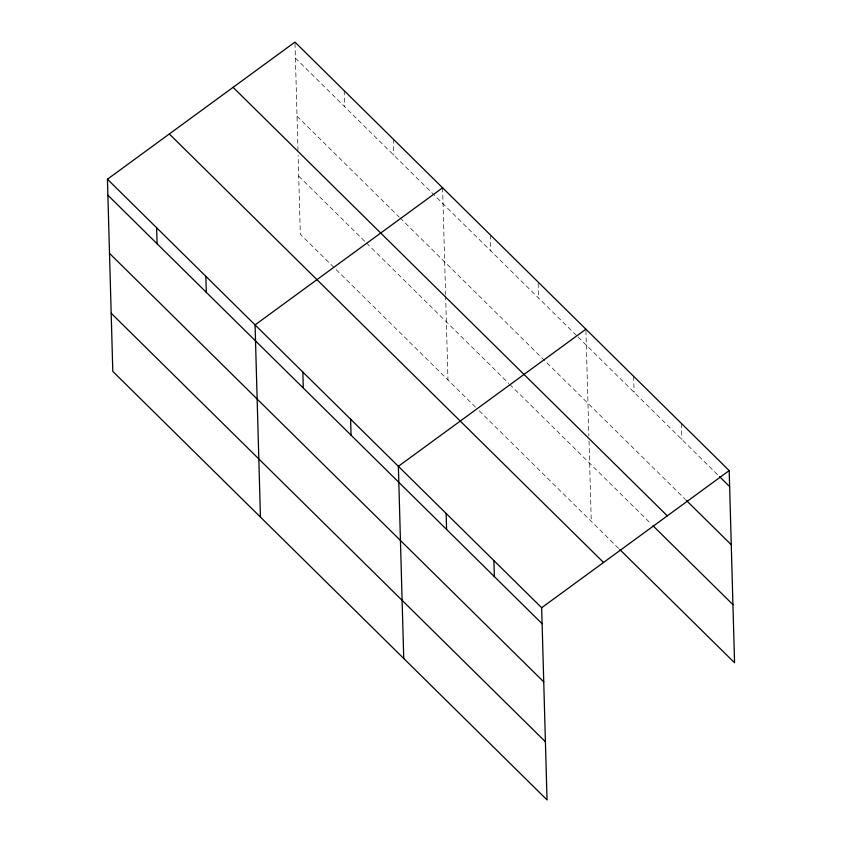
<?xml version="1.0" encoding="UTF-8"?>
<svg xmlns="http://www.w3.org/2000/svg" width="842" height="842" viewBox="0 0 842 842"><rect width="100%" height="100%" fill="white"/><g stroke="black" fill="none" stroke-linecap="round" stroke-linejoin="round"><path stroke-width="0.63" stroke-dasharray="4.21 3.16" d="M295.416 58.098L577.159 336.137M578.075 337.042L718.615 475.73M297.037 116.238L399.171 217.036M400.108 217.952L685.335 499.422M298.71 176.136L365.565 242.117M366.491 243.033L508.81 383.468M509.726 384.373L651.182 523.966M475.53 407.16L300.331 234.276L298.131 155.307M479.203 410.791L618.817 548.574M681.431 423.473L681.873 439.471M633.658 376.332L634.11 392.34M585.927 330.432L588.874 435.893M589.021 441.103L591.263 521.377M538.164 283.291L538.575 298.068M490.37 234.929L490.812 250.927M442.597 187.787L445.586 294.49M445.618 295.784L447.976 379.974M393.393 139.225L393.835 155.233M344.178 90.662L344.62 106.671M295.005 43.331L297.984 150.097"/><path stroke-width="1.26" d="M107.439 179.22L541.669 607.724L547.037 799.9L112.807 371.396L107.439 179.22L294.963 42.1L729.193 470.604L734.561 662.78L619.744 549.479M442.597 187.787L255.073 324.907L260.441 517.083M585.895 329.201L398.371 466.321L403.739 658.497M541.669 607.724L729.193 470.604M719.531 476.635L729.635 486.602M686.251 500.327L731.266 544.742M233.087 87.347L667.306 515.851M653.024 525.787L732.94 604.64M169.326 133.973L603.546 562.477M107.892 195.218L542.111 623.722M109.513 253.358L543.732 681.862M111.186 313.256L545.406 741.76M493.896 560.583L494.349 576.591M446.134 513.452L446.586 529.45M350.609 419.179L351.051 435.177M302.846 372.048L303.288 388.046M205.869 276.344L206.311 292.353M156.654 227.782L157.096 243.78"/></g></svg>
